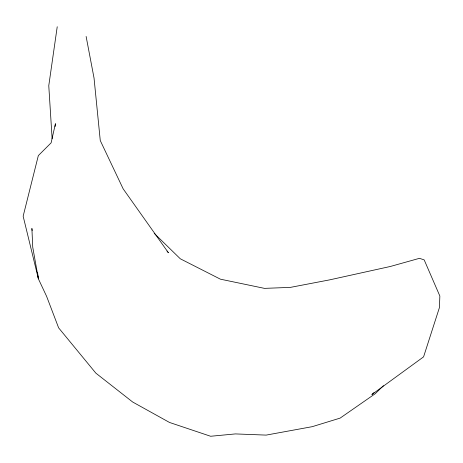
<?xml version="1.0" encoding="UTF-8"?>
<svg xmlns="http://www.w3.org/2000/svg" width="463" height="463" viewBox="0 0 463 463"><rect width="100%" height="100%" fill="white"/><g stroke="black" fill="none" stroke-linecap="round" stroke-linejoin="round"><path stroke-width="0.69" d="M55.08 126.561L55.433 123.696L51.115 142.847L38.336 155.597L23.15 216.198L38.388 278.842L46.601 296.332L58.627 327.856L95.858 373.143L132.69 402.029L169.51 422.459L210.636 436.262L235.43 433.918L266.15 435.104L312.212 426.678L340.131 418.106L375.285 393.672L383.428 385.685M57.227 26.738L48.771 85.696L52.122 138.703M374.017 392.618L371.876 394.528L423.576 356.863L439.439 307.548L439.85 296.036L424.189 259.899L419.472 258.319L390.39 266.462L329.61 279.872L290.388 287.384L264.471 288.368L220.429 279.183L180.292 258.788L154.179 233.323M167.01 251.102L168.399 252.746L123.135 188.806L100.268 140.573L94.035 78.044L86.112 36.432M32.173 230.586L31.895 228.462L32.746 247.248L38.388 278.842L37.567 272.452"/></g></svg>
